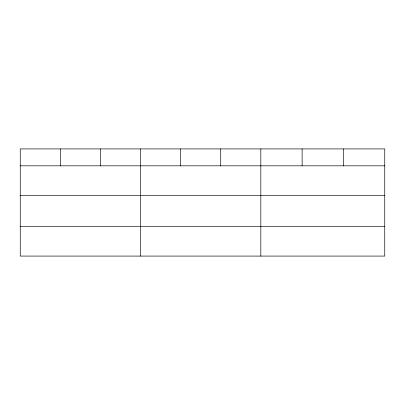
<?xml version="1.0" encoding="UTF-8"?>
<svg xmlns="http://www.w3.org/2000/svg" width="405" height="405" viewBox="0 0 405 405"><rect width="100%" height="100%" fill="white"/><g stroke="black" fill="none" stroke-linecap="round" stroke-linejoin="round"><path stroke-width="0.61" d="M384.75 195.605L384.75 148.918L20.25 148.918L20.25 256.081L384.75 256.081L384.75 195.605L20.25 195.605M20.25 165.817L384.75 165.817M20.25 226.294L384.75 226.294M343.44 148.918L343.44 165.817M302.13 148.918L302.13 165.817M260.82 148.918L260.82 256.081M220.725 148.918L220.725 165.817M180.63 148.918L180.63 165.817M140.535 148.918L140.535 256.081M100.44 148.918L100.44 165.817M60.345 148.918L60.345 165.817"/></g></svg>
